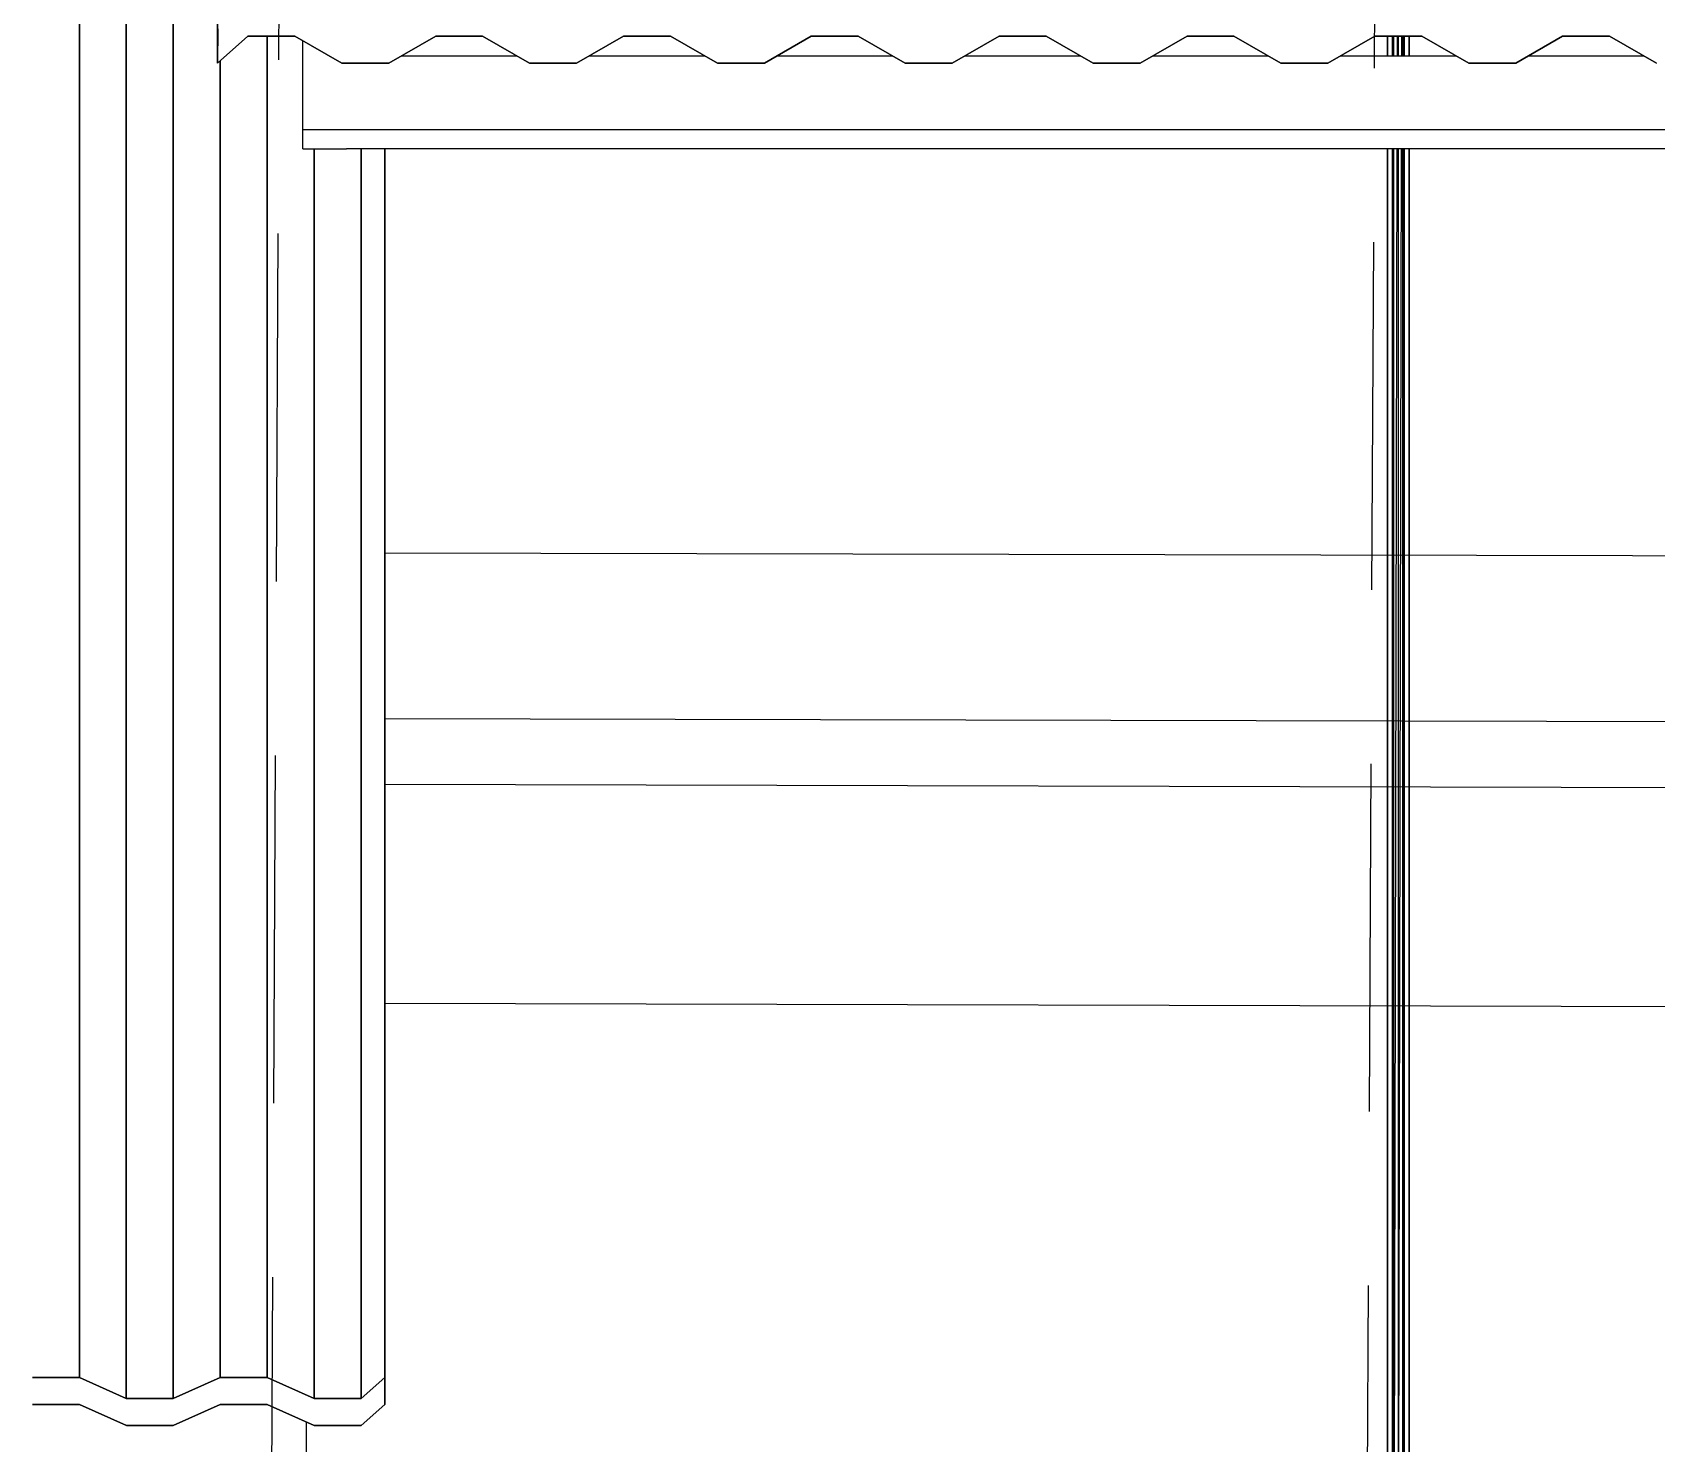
# Model space of a CAD drawing. Header units: millimetres. Extents: x -4997 to -4876, y -8737 to -8661.
# Drawn here: x -4954.626 to -4951.661, y -8707.651 to -8705.075 of the extents above; entities that cross this region are included whole.
import ezdxf

# ---------------------------------------------------------------- set-up
doc = ezdxf.new("R2010")
doc.units = ezdxf.units.MM
doc.header["$LTSCALE"] = 0.1
doc.linetypes.add('HIDDEN', pattern=[9.525, 6.35, -3.175])
for name, color, linetype in [('cobertura nova', 4, 'Continuous'), ('hachuras cobertura', 251, 'Continuous'), ('imagem', 7, 'Continuous'), ('layout cobertura', 251, 'Continuous'), ('visto', 9, 'Continuous')]:
    doc.layers.add(name, color=color, linetype=linetype)
picture_1 = doc.add_image_def('image1.jpg', size_in_pixel=(1920, 1080))

msp = doc.modelspace()

# ---------------------------------------------------------------- linework, layer by layer
at = {"layer": 'cobertura nova'}
for p, q in [((-4954.2881, -8701.5342), (-4954.2881, -8705.131)), ((-4954.2881, -8705.1301), (-4954.2881, -8701.5342)), ((-4954.288, -8705.0684), (-4954.2881, -8705.131)), ((-4954.2881, -8705.131), (-4954.288, -8705.0684)), ((-4954.2881, -8705.131), (-4954.2328, -8705.0822)), ((-4954.2328, -8705.0822), (-4954.2881, -8705.131)), ((-4954.2328, -8705.0822), (-4954.1471, -8705.0822)), ((-4954.1471, -8705.0822), (-4954.2328, -8705.0822)), ((-4954.1471, -8705.0822), (-4954.0614, -8705.1311)), ((-4954.0614, -8705.1311), (-4954.1471, -8705.0822)), ((-4953.9757, -8705.1311), (-4953.89, -8705.0822)), ((-4953.89, -8705.0822), (-4953.9757, -8705.1311)), ((-4953.89, -8705.0822), (-4953.8043, -8705.0822)), ((-4953.8043, -8705.0822), (-4953.89, -8705.0822)), ((-4953.8043, -8705.0822), (-4953.7185, -8705.1311)), ((-4953.7185, -8705.1311), (-4953.8043, -8705.0822)), ((-4953.6328, -8705.1311), (-4953.5471, -8705.0822)), ((-4953.5471, -8705.0822), (-4953.6328, -8705.1311)), ((-4953.5471, -8705.0822), (-4953.4614, -8705.0822)), ((-4953.4614, -8705.0822), (-4953.5471, -8705.0822)), ((-4953.4614, -8705.0822), (-4953.3757, -8705.1311)), ((-4953.3757, -8705.1311), (-4953.4614, -8705.0822)), ((-4953.29, -8705.1311), (-4953.2043, -8705.0822)), ((-4953.2043, -8705.0822), (-4953.29, -8705.1311)), ((-4953.2043, -8705.0822), (-4953.1185, -8705.0822)), ((-4953.1185, -8705.0822), (-4953.2043, -8705.0822)), ((-4953.1185, -8705.0822), (-4953.0328, -8705.1311)), ((-4953.0328, -8705.1311), (-4953.1185, -8705.0822)), ((-4952.9471, -8705.1311), (-4952.8614, -8705.0822)), ((-4952.8614, -8705.0822), (-4952.9471, -8705.1311)), ((-4952.8614, -8705.0822), (-4952.7757, -8705.0822)), ((-4952.7757, -8705.0822), (-4952.8614, -8705.0822)), ((-4952.7757, -8705.0822), (-4952.69, -8705.1311)), ((-4952.69, -8705.1311), (-4952.7757, -8705.0822)), ((-4952.6043, -8705.1311), (-4952.5185, -8705.0822)), ((-4952.5185, -8705.0822), (-4952.6043, -8705.1311)), ((-4952.5185, -8705.0822), (-4952.4328, -8705.0822)), ((-4952.4328, -8705.0822), (-4952.5185, -8705.0822)), ((-4952.4328, -8705.0822), (-4952.3471, -8705.1311)), ((-4952.3471, -8705.1311), (-4952.4328, -8705.0822)), ((-4952.2614, -8705.1311), (-4952.1757, -8705.0822)), ((-4952.1757, -8705.0822), (-4952.2614, -8705.1311)), ((-4952.1757, -8705.0822), (-4952.09, -8705.0822)), ((-4952.09, -8705.0822), (-4952.1757, -8705.0822)), ((-4952.1526, -8705.1178), (-4952.1526, -8705.0822)), ((-4952.1525, -8705.0822), (-4952.1525, -8705.1178)), ((-4952.1442, -8705.0822), (-4952.1442, -8705.1178)), ((-4952.1417, -8705.0822), (-4952.1417, -8705.1178)), ((-4952.1409, -8705.1178), (-4952.1409, -8705.0822)), ((-4952.1349, -8705.0822), (-4952.1349, -8705.1178)), ((-4952.1329, -8705.0822), (-4952.1329, -8705.1178)), ((-4952.1269, -8705.0822), (-4952.127, -8705.1178)), ((-4952.125, -8705.0822), (-4952.125, -8705.1178)), ((-4952.1225, -8705.0822), (-4952.1225, -8705.1178)), ((-4952.1217, -8705.1178), (-4952.1217, -8705.0822)), ((-4952.113, -8705.0822), (-4952.113, -8705.1178)), ((-4952.113, -8705.0822), (-4952.113, -8705.1178)), ((-4952.113, -8705.1178), (-4952.113, -8705.0822)), ((-4952.09, -8705.0822), (-4952.0042, -8705.1311)), ((-4952.0042, -8705.1311), (-4952.09, -8705.0822)), ((-4951.9185, -8705.1311), (-4951.8328, -8705.0822)), ((-4951.8328, -8705.0822), (-4951.9185, -8705.1311)), ((-4951.8328, -8705.0822), (-4951.7471, -8705.0822)), ((-4951.7471, -8705.0822), (-4951.8328, -8705.0822)), ((-4951.7471, -8705.0822), (-4951.6614, -8705.1311)), ((-4951.6614, -8705.1311), (-4951.7471, -8705.0822)), ((-4954.1328, -8705.2521), (-4954.1328, -8705.0903)), ((-4954.2881, -8705.131), (-4954.2881, -8705.131)), ((-4954.0614, -8705.1311), (-4953.9757, -8705.1311)), ((-4953.9757, -8705.1311), (-4954.0614, -8705.1311)), ((-4953.9525, -8705.1178), (-4953.7417, -8705.1178)), ((-4953.7185, -8705.1311), (-4953.6328, -8705.1311)), ((-4953.6328, -8705.1311), (-4953.7185, -8705.1311)), ((-4953.6096, -8705.1178), (-4953.3989, -8705.1178)), ((-4953.3757, -8705.1311), (-4953.29, -8705.1311)), ((-4953.29, -8705.1311), (-4953.3757, -8705.1311)), ((-4953.2668, -8705.1178), (-4953.056, -8705.1178)), ((-4953.0328, -8705.1311), (-4952.9471, -8705.1311)), ((-4952.9471, -8705.1311), (-4953.0328, -8705.1311)), ((-4952.9239, -8705.1178), (-4952.7132, -8705.1178)), ((-4952.69, -8705.1311), (-4952.6043, -8705.1311)), ((-4952.6043, -8705.1311), (-4952.69, -8705.1311)), ((-4952.581, -8705.1178), (-4952.3703, -8705.1178)), ((-4952.3471, -8705.1311), (-4952.2614, -8705.1311)), ((-4952.2614, -8705.1311), (-4952.3471, -8705.1311)), ((-4952.2382, -8705.1178), (-4952.0275, -8705.1178)), ((-4952.0042, -8705.1311), (-4951.9185, -8705.1311)), ((-4951.9185, -8705.1311), (-4952.0042, -8705.1311)), ((-4951.8953, -8705.1178), (-4951.6846, -8705.1178)), ((-4954.1328, -8705.2877), (-4954.1328, -8705.2521)), ((-4954.1328, -8705.2521), (-4954.0528, -8705.2521)), ((-4954.0528, -8705.2521), (-4950.2128, -8705.2522)), ((-4954.1328, -8705.2877), (-4954.0528, -8705.2877)), ((-4950.2128, -8705.2878), (-4954.0528, -8705.2877)), ((-4954.0262, -8705.2877), (-4954.0262, -8707.5689)), ((-4953.9828, -8707.5305), (-4953.9827, -8705.2877)), ((-4953.9827, -8705.2877), (-4953.9828, -8707.5305)), ((-4953.9826, -8707.5797), (-4953.9826, -8705.2877)), ((-4952.1526, -8707.8562), (-4952.1526, -8705.2878)), ((-4952.1525, -8705.2878), (-4952.1525, -8707.8562)), ((-4952.1442, -8705.2878), (-4952.1442, -8708.0773)), ((-4952.1418, -8705.2878), (-4952.1442, -8708.0773)), ((-4952.1409, -8708.0464), (-4952.1409, -8705.2878)), ((-4952.1353, -8705.2878), (-4952.1408, -8708.0464)), ((-4952.1329, -8705.2878), (-4952.1329, -8708.0464)), ((-4952.1273, -8705.2878), (-4952.1329, -8708.0464)), ((-4952.125, -8705.2878), (-4952.125, -8708.0464)), ((-4952.1226, -8705.2878), (-4952.125, -8708.0464)), ((-4952.1217, -8708.0773), (-4952.1217, -8705.2878)), ((-4952.113, -8705.2878), (-4952.1131, -8707.8562)), ((-4952.113, -8705.2878), (-4952.113, -8707.8562)), ((-4952.113, -8707.8562), (-4952.113, -8705.2878)), ((-4954.5405, -8707.5305), (-4954.6262, -8707.5305)), ((-4954.6262, -8707.5305), (-4954.5405, -8707.5305)), ((-4954.5405, -8707.5305), (-4954.5405, -8707.5305)), ((-4954.4548, -8707.5689), (-4954.5405, -8707.5305)), ((-4954.5405, -8707.5305), (-4954.4548, -8707.5689)), ((-4954.2834, -8707.5305), (-4954.3691, -8707.5689)), ((-4954.3691, -8707.5689), (-4954.2834, -8707.5305)), ((-4954.2834, -8707.5305), (-4954.2834, -8707.5305)), ((-4954.1977, -8707.5305), (-4954.2834, -8707.5305)), ((-4954.2834, -8707.5305), (-4954.1977, -8707.5305)), ((-4954.1977, -8707.5305), (-4954.1977, -8707.5305)), ((-4954.1119, -8707.5689), (-4954.1977, -8707.5305)), ((-4954.1977, -8707.5305), (-4954.1119, -8707.5689)), ((-4953.9828, -8707.5305), (-4954.0262, -8707.5689)), ((-4954.0262, -8707.5689), (-4953.9828, -8707.5305)), ((-4953.9826, -8707.5797), (-4953.9828, -8707.5305)), ((-4953.9828, -8707.5305), (-4953.9828, -8707.5305)), ((-4953.9828, -8707.5305), (-4953.9826, -8707.5797)), ((-4954.4548, -8707.5689), (-4954.4548, -8707.5689)), ((-4954.3691, -8707.5689), (-4954.4548, -8707.5689)), ((-4954.4548, -8707.5689), (-4954.3691, -8707.5689)), ((-4954.1119, -8707.5689), (-4954.1119, -8707.5689)), ((-4954.0262, -8707.5689), (-4954.1119, -8707.5689)), ((-4954.1119, -8707.5689), (-4954.0262, -8707.5689)), ((-4954.0262, -8707.5689), (-4954.0262, -8707.5689)), ((-4954.6261, -8707.5797), (-4954.6261, -8707.5797)), ((-4954.6261, -8707.5797), (-4954.5404, -8707.5797)), ((-4954.5404, -8707.5797), (-4954.6261, -8707.5797)), ((-4954.5404, -8707.5797), (-4954.5404, -8707.5797)), ((-4954.5404, -8707.5797), (-4954.4547, -8707.6181)), ((-4954.5404, -8707.5797), (-4954.5404, -8707.5797)), ((-4954.4547, -8707.618), (-4954.5404, -8707.5797)), ((-4954.369, -8707.6181), (-4954.2832, -8707.5797)), ((-4954.2832, -8707.5797), (-4954.369, -8707.618)), ((-4954.2832, -8707.5797), (-4954.2832, -8707.5797)), ((-4954.2832, -8707.5797), (-4954.1975, -8707.5797)), ((-4954.1975, -8707.5797), (-4954.2832, -8707.5797)), ((-4954.1975, -8707.5797), (-4954.1975, -8707.5797)), ((-4954.1975, -8707.5797), (-4954.1118, -8707.6181)), ((-4954.1118, -8707.618), (-4954.1975, -8707.5797)), ((-4954.0261, -8707.6181), (-4953.9826, -8707.5797)), ((-4953.9826, -8707.5797), (-4954.0261, -8707.618)), ((-4954.4547, -8707.618), (-4954.4547, -8707.6181)), ((-4954.4547, -8707.6181), (-4954.4547, -8707.618)), ((-4954.369, -8707.618), (-4954.4547, -8707.618)), ((-4954.4547, -8707.6181), (-4954.369, -8707.6181)), ((-4954.369, -8707.6181), (-4954.369, -8707.618)), ((-4954.369, -8707.618), (-4954.369, -8707.6181)), ((-4954.1262, -8707.6116), (-4954.1262, -8707.6841)), ((-4954.1118, -8707.618), (-4954.1118, -8707.6181)), ((-4954.0261, -8707.618), (-4954.1118, -8707.618)), ((-4954.1118, -8707.6181), (-4954.0261, -8707.6181)), ((-4954.0261, -8707.618), (-4954.0261, -8707.6181))]:
    msp.add_line(p, q, dxfattribs=at)
at = {"layer": 'hachuras cobertura'}
for p, q in [((-4954.5405, -8707.5305), (-4954.5405, -8701.7827)), ((-4954.5405, -8701.7827), (-4954.5405, -8707.5305)), ((-4954.4548, -8701.821), (-4954.4548, -8707.5689)), ((-4954.4548, -8707.5689), (-4954.4548, -8701.821)), ((-4954.369, -8701.821), (-4954.3691, -8707.5689)), ((-4954.3691, -8707.5689), (-4954.369, -8701.821)), ((-4954.1976, -8705.0822), (-4954.1977, -8707.5305)), ((-4954.1977, -8707.5305), (-4954.1976, -8705.0822)), ((-4954.2834, -8705.1268), (-4954.2834, -8707.5305)), ((-4954.2834, -8707.5305), (-4954.2834, -8705.1268)), ((-4954.1119, -8705.2877), (-4954.1119, -8707.5689)), ((-4954.1119, -8707.5689), (-4954.1119, -8705.2877)), ((-4954.0262, -8707.5689), (-4954.0262, -8705.2877))]:
    msp.add_line(p, q, dxfattribs=at)
at = {"layer": 'layout cobertura', "linetype": 'HIDDEN'}
for p, q in [((-4952.3309, -8736.5724), (-4952.0047, -8670.3123)), ((-4954.1949, -8708.935), (-4954.1161, -8692.9352))]:
    msp.add_line(p, q, dxfattribs=at)
at = {"layer": 'visto'}
msp.add_line((-4953.9827, -8706.3273), (-4950.2815, -8706.3366), dxfattribs=at).dxf.unprotected_set("ltscale", 0)
for p, q in [((-4953.9827, -8706.4473), (-4950.2815, -8706.4566)), ((-4953.9828, -8706.8473), (-4950.2815, -8706.8566))]:
    msp.add_line(p, q, dxfattribs=at)
msp.add_lwpolyline([(-4953.9827, -8706.0254), (-4950.2815, -8706.0333)], dxfattribs=at)

# ---------------------------------------------------------------- pictures from other files: only their frames are drawn
at = {"layer": 'imagem'}
image = msp.add_image(picture_1, insert=(-4995.0367, -8736.0525), size_in_units=(116.4021, 65.4762), dxfattribs=at)
image.dxf.flags = 7

doc.saveas('drawing.dxf')
